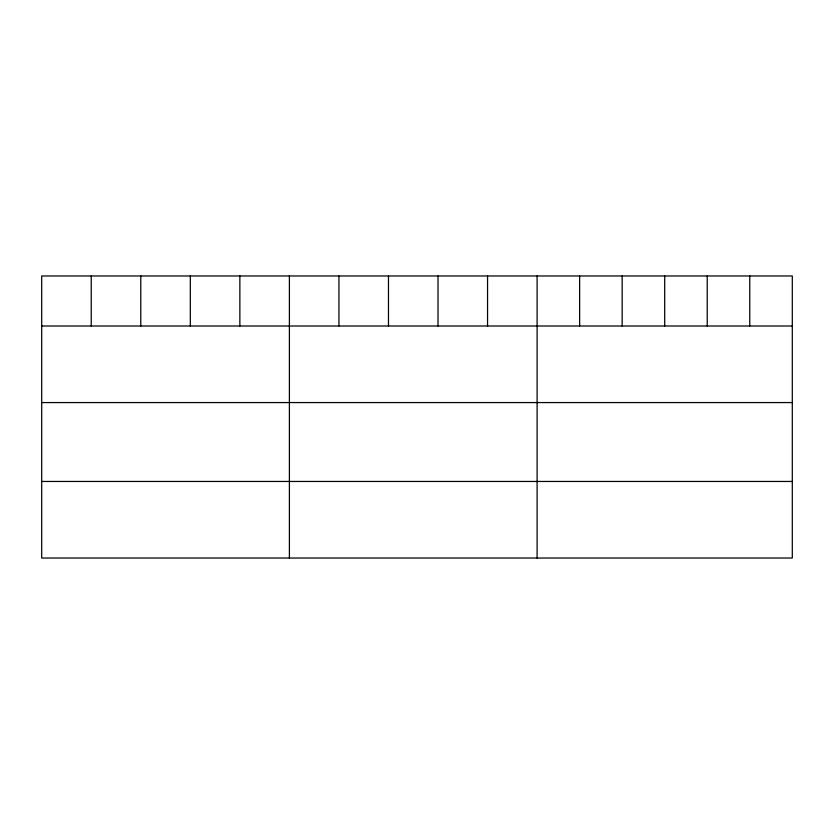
<?xml version="1.0" encoding="UTF-8"?>
<svg xmlns="http://www.w3.org/2000/svg" width="834" height="834" viewBox="0 0 834 834"><rect width="100%" height="100%" fill="white"/><g stroke="black" fill="none" stroke-linecap="round" stroke-linejoin="round"><path stroke-width="1.25" d="M792.3 326L792.3 558.029L41.7 558.029L41.7 275.971L792.3 275.971L792.3 326L41.7 326M41.7 402.572L792.3 402.572M41.7 481.458L792.3 481.458M749.766 275.971L749.766 326M707.232 275.971L707.232 326M664.698 275.971L664.698 326M622.164 275.971L622.164 326M579.63 275.971L579.63 326M537.096 275.971L537.096 558.029M487.556 275.971L487.556 326M438.017 275.971L438.017 326M388.477 275.971L388.477 326M338.938 275.971L338.938 326M289.398 275.971L289.398 558.029M239.858 275.971L239.858 326M190.319 275.971L190.319 326M140.779 275.971L140.779 326M91.24 275.971L91.24 326"/></g></svg>
